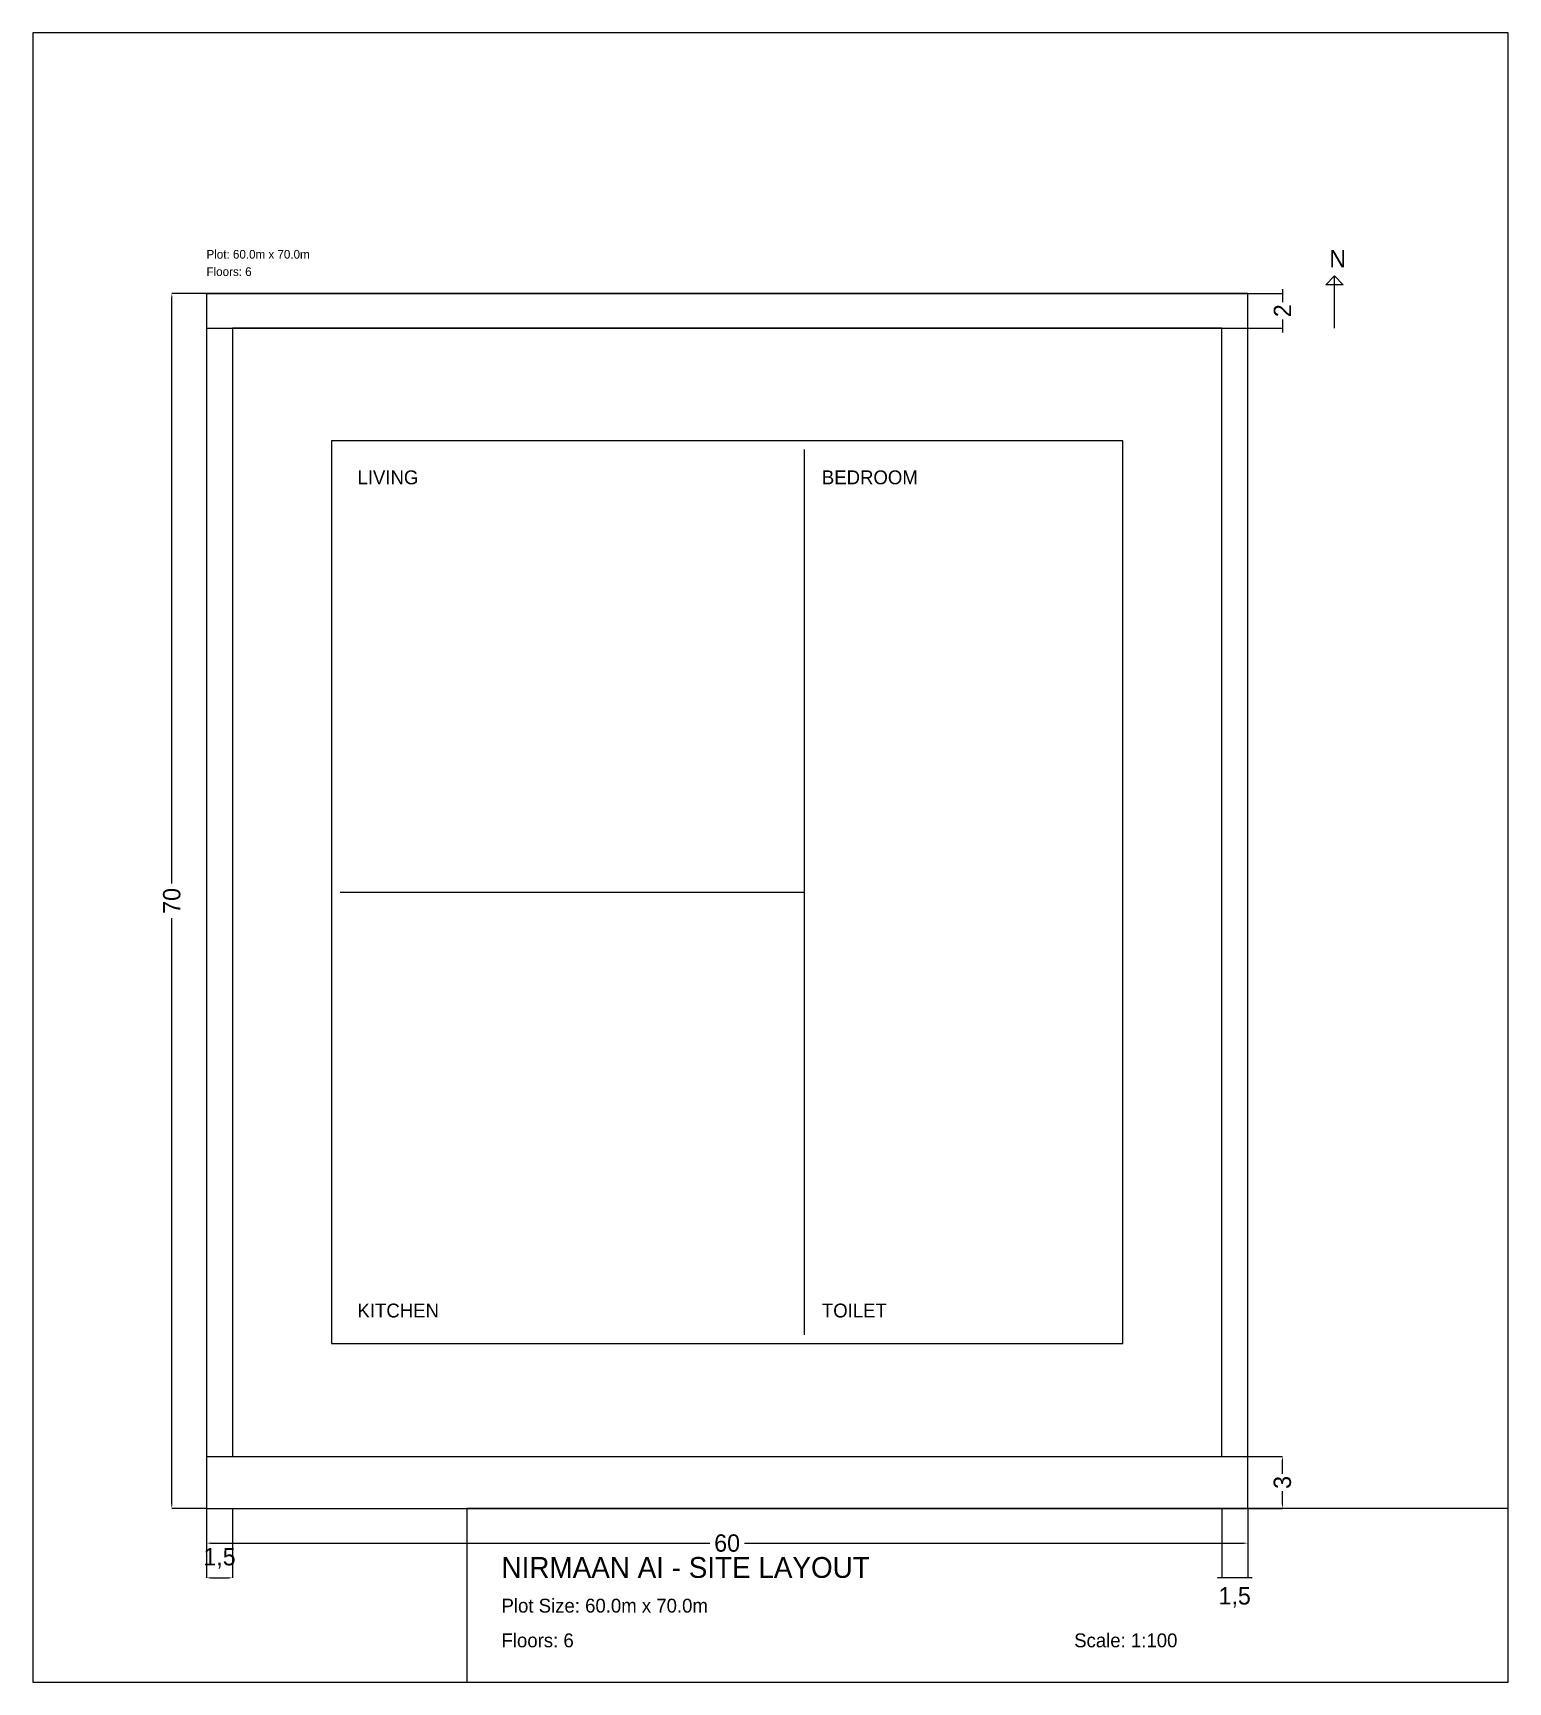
# Model space of a CAD drawing. Header units: metres. Extents: x -10 to 75, y -10 to 85.
import ezdxf

# ---------------------------------------------------------------- set-up
doc = ezdxf.new("R2010")
doc.units = ezdxf.units.M
for name, color, linetype in [('BUILDING', 1, 'Continuous'), ('PLOT', 7, 'Continuous'), ('SETBACK', 3, 'Continuous'), ('TEXT', 5, 'Continuous')]:
    doc.layers.add(name, color=color, linetype=linetype)
doc.dimstyles.get("Standard").update_dxf_attribs({"dimtxt": 2.5, "dimasz": 2.5, "dimexe": 1.25, "dimexo": 0.625, "dimtad": 1, "dimcen": 2.5, "dimazin": 3, "dimtfac": 1, "dimtmove": 0, "dimatfit": 3})

# ---------------------------------------------------------------- blocks, each defined once
blk = doc.blocks.new('_CLOSEDFILLED')
at = {"color": 0, "linetype": 'BYBLOCK'}
blk.add_solid([(-1, 0.16), (0, 0), (-1, -0.16)], dxfattribs=at)
blk = doc.blocks.new('*D1')
for p, q in [((0, 0), (0, -2)), ((60, 0), (60, -2)), ((0.25, -2), (29, -2)), ((31, -2), (59.75, -2))]:
    blk.add_line(p, q)
at = {"layer": 'Defpoints'}
for p in [(0, 0), (60, 0), (0, -2)]:
    blk.add_point(p, dxfattribs=at)
at = {"layer": 'TEXT', "xscale": 0.25, "yscale": 0.25, "rotation": 180}
blk.add_blockref('_CLOSEDFILLED', (0, -2), dxfattribs=at)
at = {"layer": 'TEXT', "xscale": 0.25, "yscale": 0.25}
blk.add_blockref('_CLOSEDFILLED', (60, -2), dxfattribs=at)
at = {"layer": 'TEXT', "insert": (30, -2), "char_height": 1, "attachment_point": 5}
blk.add_mtext('60', dxfattribs=at)
blk = doc.blocks.new('*D2')
for p, q in [((0, 70), (-2, 70)), ((-2, 36), (-2, 69.75)), ((-2, 0.25), (-2, 34)), ((0, 0), (-2, 0))]:
    blk.add_line(p, q)
at = {"layer": 'Defpoints'}
for p in [(0, 70), (-2, 0), (0, 0)]:
    blk.add_point(p, dxfattribs=at)
at = {"layer": 'TEXT', "xscale": 0.25, "yscale": 0.25}
for p, rotation in [((-2, 70), 90), ((-2, 0), 270)]:
    blk.add_blockref('_CLOSEDFILLED', p, dxfattribs=dict(at, rotation=rotation))
at = {"layer": 'TEXT', "insert": (-2, 35), "char_height": 1, "attachment_point": 5, "rotation": 90}
blk.add_mtext('70', dxfattribs=at)
blk = doc.blocks.new('*D3')
for p, q in [((0, 3), (62, 3)), ((62, 2), (62, 2.75)), ((62, 0.25), (62, 1)), ((0, 0), (62, 0))]:
    blk.add_line(p, q)
at = {"layer": 'Defpoints'}
for p in [(0, 3), (0, 0), (62, 0)]:
    blk.add_point(p, dxfattribs=at)
at = {"layer": 'TEXT', "xscale": 0.25, "yscale": 0.25}
for p, rotation in [((62, 3), 90), ((62, 0), 270)]:
    blk.add_blockref('_CLOSEDFILLED', p, dxfattribs=dict(at, rotation=rotation))
at = {"layer": 'TEXT', "insert": (62, 1.5), "char_height": 1, "attachment_point": 5, "rotation": 90}
blk.add_mtext('3', dxfattribs=at)
blk = doc.blocks.new('*D4')
for p, q in [((0, 70), (62, 70)), ((62, 70.25), (62, 69.5)), ((62, 68.5), (62, 67.75)), ((0, 68), (62, 68))]:
    blk.add_line(p, q)
at = {"layer": 'Defpoints'}
for p in [(0, 70), (62, 70), (0, 68)]:
    blk.add_point(p, dxfattribs=at)
at = {"layer": 'TEXT', "xscale": 0.25, "yscale": 0.25}
for p, rotation in [((62, 70), 270), ((62, 68), 90)]:
    blk.add_blockref('_CLOSEDFILLED', p, dxfattribs=dict(at, rotation=rotation))
at = {"layer": 'TEXT', "insert": (62, 69), "char_height": 1, "attachment_point": 5, "rotation": 90}
blk.add_mtext('2', dxfattribs=at)
blk = doc.blocks.new('*D5')
for p, q in [((0, 0), (0, -4)), ((1.5, 0), (1.5, -4)), ((0.25, -4), (1.25, -4))]:
    blk.add_line(p, q)
at = {"layer": 'Defpoints'}
for p in [(0, 0), (1.5, 0), (0, -4)]:
    blk.add_point(p, dxfattribs=at)
at = {"layer": 'TEXT', "xscale": 0.25, "yscale": 0.25, "rotation": 180}
blk.add_blockref('_CLOSEDFILLED', (0, -4), dxfattribs=at)
at = {"layer": 'TEXT', "xscale": 0.25, "yscale": 0.25}
blk.add_blockref('_CLOSEDFILLED', (1.5, -4), dxfattribs=at)
at = {"layer": 'TEXT', "insert": (0.75, -2.875), "char_height": 1, "attachment_point": 5}
blk.add_mtext('1,5', dxfattribs=at)
blk = doc.blocks.new('*D6')
for p, q in [((58.5, 0), (58.5, -4)), ((60, 0), (60, -4)), ((60.25, -4), (58.25, -4))]:
    blk.add_line(p, q)
at = {"layer": 'Defpoints'}
for p in [(58.5, 0), (60, 0), (60, -4)]:
    blk.add_point(p, dxfattribs=at)
at = {"layer": 'TEXT', "xscale": 0.25, "yscale": 0.25}
blk.add_blockref('_CLOSEDFILLED', (58.5, -4), dxfattribs=at)
at = {"layer": 'TEXT', "xscale": 0.25, "yscale": 0.25, "rotation": 180}
blk.add_blockref('_CLOSEDFILLED', (60, -4), dxfattribs=at)
at = {"layer": 'TEXT', "insert": (59.25, -5.125), "char_height": 1, "attachment_point": 5}
blk.add_mtext('1,5', dxfattribs=at)

msp = doc.modelspace()

# ---------------------------------------------------------------- linework, layer by layer
at = {"layer": 'BUILDING'}
for p, q in [((34.46, 10), (34.46, 61)), ((7.7, 35.5), (34.46, 35.5))]:
    msp.add_line(p, q, dxfattribs=at)
msp.add_lwpolyline([(7.2, 9.5), (52.8, 9.5), (52.8, 61.5), (7.2, 61.5), (7.2, 9.5)], dxfattribs=at)
at = {"layer": 'PLOT'}
for points in [[(-10, -10), (75, -10), (75, 85), (-10, 85), (-10, -10)], [(0, 0), (60, 0), (60, 70), (0, 70), (0, 0)], [(15, -10), (75, -10), (75, 0), (15, 0), (15, -10)]]:
    msp.add_lwpolyline(points, dxfattribs=at)
at = {"layer": 'SETBACK'}
msp.add_lwpolyline([(1.5, 3), (58.5, 3), (58.5, 68), (1.5, 68), (1.5, 3)], dxfattribs=at)
at = {"layer": 'TEXT'}
msp.add_line((65, 68), (65, 71), dxfattribs=at)
msp.add_lwpolyline([(64.5, 70.5), (65, 71), (65.5, 70.5), (64.5, 70.5)], dxfattribs=at)

# ---------------------------------------------------------------- texts
for s, height, p in [('Plot: 60.0m x 70.0m', 0.5, (0, 72)), ('N', 1, (64.7, 71.5)), ('Floors: 6', 0.5, (0, 71)), ('LIVING', 0.8, (8.7, 59)), ('BEDROOM', 0.8, (35.46, 59)), ('KITCHEN', 0.8, (8.7, 11)), ('TOILET', 0.8, (35.46, 11)), ('NIRMAAN AI - SITE LAYOUT', 1.2, (17, -4)), ('Plot Size: 60.0m x 70.0m', 0.8, (17, -6)), ('Floors: 6', 0.8, (17, -8)), ('Scale: 1:100', 0.8, (50, -8))]:
    msp.add_text(s, height=height, dxfattribs=at).set_placement(p)

# ---------------------------------------------------------------- dimensions: what is measured, and where the dimension line sits
for base, p1, p2, picture, middle in [((-2, 0), (0, 0), (0, 70), '*D2', (-2, 35)), ((62, 70), (0, 70), (0, 68), '*D4', (62, 69)), ((62, 0), (0, 0), (0, 3), '*D3', (62, 1.5))]:
    dim = msp.add_linear_dim(base=base, p1=p1, p2=p2, angle=90, dimstyle='Standard', dxfattribs=at)
    dim.commit()
    dim.dimension.update_dxf_attribs({"geometry": picture, "text_midpoint": middle})
for base, p1, p2, picture, middle in [((0, -4), (0, 0), (1.5, 0), '*D5', (0.75, -2.875)), ((0, -2), (0, 0), (60, 0), '*D1', (30, -2)), ((60, -4), (60, 0), (58.5, 0), '*D6', (59.25, -5.125))]:
    dim = msp.add_linear_dim(base=base, p1=p1, p2=p2, dimstyle='Standard', dxfattribs=at)
    dim.commit()
    dim.dimension.update_dxf_attribs({"geometry": picture, "text_midpoint": middle})

doc.saveas('drawing.dxf')
